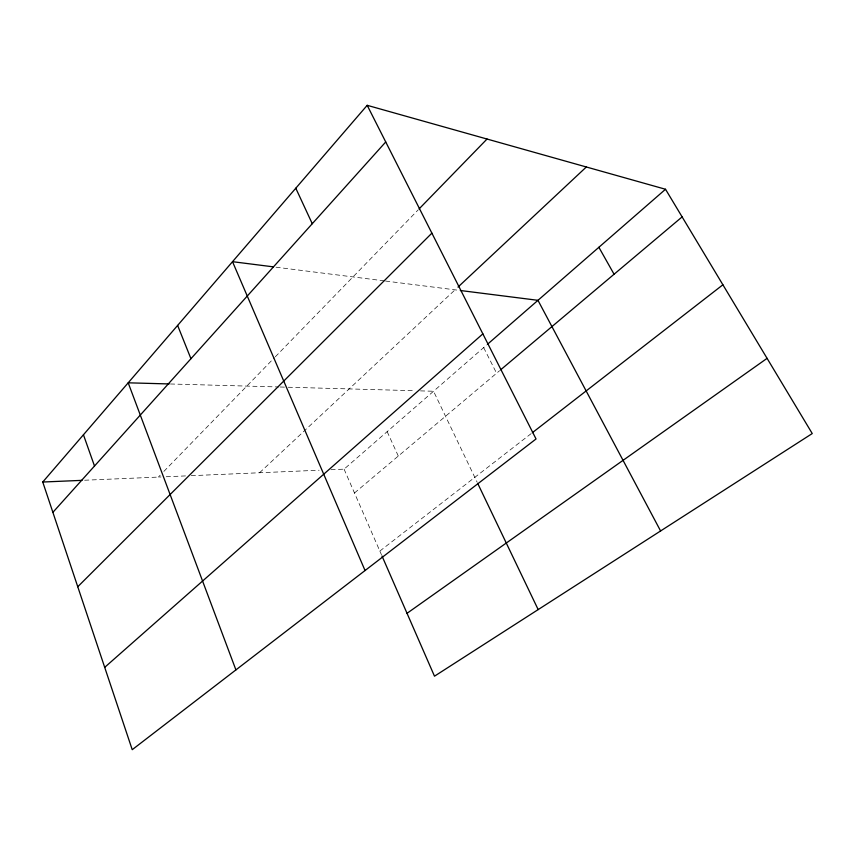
<?xml version="1.0" encoding="UTF-8"?>
<svg xmlns="http://www.w3.org/2000/svg" width="855" height="855" viewBox="0 0 855 855"><rect width="100%" height="100%" fill="white"/><g stroke="black" fill="none" stroke-linecap="round" stroke-linejoin="round"><path stroke-width="0.64" stroke-dasharray="4.28 3.21" d="M158.357 477.09L160.195 475.198M163.871 471.415L274.402 357.732M275.321 356.791L418.223 209.806M259.567 472.762L455.052 289.834M330.938 469.716L344.073 469.149L486.677 344.982M354.483 492.982L499.598 370.696M379.844 551.069L531.34 433.474M84.634 480.232L160.986 476.972M166.244 476.748L185.973 475.904M191.231 475.679L319.107 470.218M170.423 383.981L278.858 386.973M280.184 387.005L286.863 387.197M288.199 387.23L415.231 390.735M420.468 390.885L433.549 391.248L477.101 482.135M276.005 267.188L384.258 280.878M385.562 281.049L458.985 290.337M483.663 347.611L496.584 373.24M387.155 431.647L398.302 456.057M344.073 469.149L381.448 554.724"/><path stroke-width="1.28" d="M367.19 105.315L536.042 438.968L132.226 749.685L42.75 482.028L367.19 105.315L665.521 189.265L812.25 433.549L434.49 676.187L381.982 555.953M52.882 512.337L385.733 141.962M419.153 208.844L487.04 139.034M77.762 586.754L431.882 233.148M457.981 287.098L586.338 166.982M104.705 667.349L482.861 333.877M487.692 344.105L665.521 189.265M500.603 369.852L682.119 216.903M532.387 432.662L722.892 284.79M407.033 613.313L767.085 358.352M42.75 482.028L82.016 480.35M169.108 383.948L128.197 382.816L235.916 669.903M273.376 266.856L232.517 261.683L365.053 570.542M460.289 290.497L537.966 300.319L660.594 530.955M598.874 247.287L614.072 274.241M477.667 483.332L538.169 609.594M295.787 188.218L312.267 223.711M177.626 325.424L190.943 358.705M83.448 434.768L94.499 466.028"/></g></svg>
